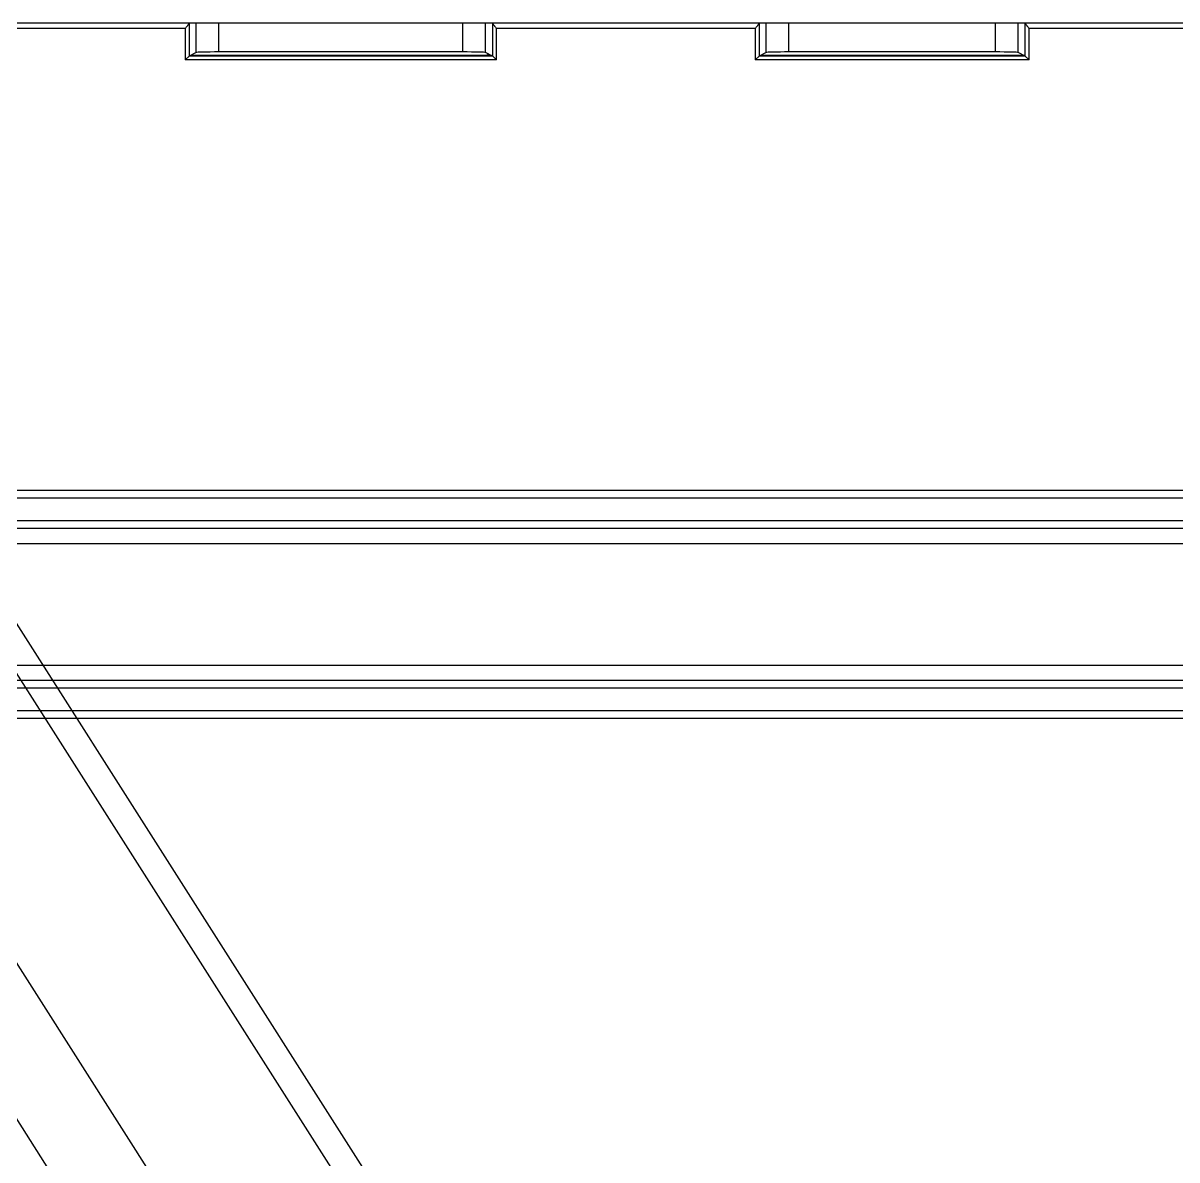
# Model space of a CAD drawing. Header units: millimetres. Extents: x 562 to 17351, y 2396 to 6995.
# Drawn here: x 14613.9 to 14765.8, y 5406.6 to 5556.2 of the extents above; entities that cross this region are included whole.
import ezdxf

# ---------------------------------------------------------------- set-up
doc = ezdxf.new("R2010")
doc.units = ezdxf.units.MM
doc.layers.add('02___PRT_ALL_AXES', color=7, linetype='Continuous')

# ---------------------------------------------------------------- blocks, each defined once
blk = doc.blocks.new('DTGCNV')
at = {"color": 7, "linetype": 'Continuous'}
for p, q in [((13316.62, 5010.2), (12716.62, 5010.2)), ((12813.1, 5009.5), (12740.97, 5009.5)), ((12813.1, 5009.5), (12813.1, 5005.36)), ((12813.59, 5010.16), (12813.59, 5005.86)), ((12814.52, 5006.33), (12814.52, 5010.2)), ((12817.52, 5006.4), (12817.52, 5010.2)), ((12849.62, 5006.4), (12849.62, 5010.2)), ((12852.62, 5006.33), (12852.62, 5010.2)), ((12853.55, 5005.86), (12853.55, 5010.16)), ((12854.04, 5005.36), (12854.04, 5009.5)), ((12888.1, 5009.5), (12854.04, 5009.5)), ((12888.1, 5009.5), (12888.1, 5005.36)), ((12888.6, 5010.16), (12888.6, 5005.86)), ((12889.53, 5006.33), (12889.53, 5010.2)), ((12892.53, 5006.4), (12892.53, 5010.2)), ((12919.71, 5006.4), (12919.71, 5010.2)), ((12922.71, 5006.33), (12922.71, 5010.2)), ((12923.63, 5005.86), (12923.63, 5010.16)), ((12924.13, 5005.36), (12924.13, 5009.5)), ((13062.48, 5009.5), (12924.13, 5009.5)), ((12813.59, 5005.86), (12813.1, 5005.36)), ((12814.52, 5006.33), (12813.6, 5005.86)), ((12853.54, 5005.86), (12813.6, 5005.86)), ((12853.37, 5005.95), (12813.77, 5005.95)), ((12849.62, 5006.4), (12817.52, 5006.4)), ((12853.54, 5005.86), (12852.62, 5006.33)), ((12854.04, 5005.36), (12853.55, 5005.86)), ((12888.6, 5005.86), (12888.1, 5005.36)), ((12889.53, 5006.33), (12888.6, 5005.86)), ((12923.63, 5005.86), (12888.6, 5005.86)), ((12923.46, 5005.95), (12888.78, 5005.95)), ((12919.71, 5006.4), (12892.53, 5006.4)), ((12923.63, 5005.86), (12922.71, 5006.33)), ((12924.13, 5005.36), (12923.63, 5005.86)), ((12854.04, 5005.36), (12813.1, 5005.36)), ((12924.13, 5005.36), (12888.1, 5005.36)), ((12719.01, 4978.83), (12910.96, 4677.53)), ((12759.91, 4979.78), (12838.25, 4856.8)), ((12883.39, 4779.44), (12757.68, 4976.76)), ((12735.19, 4973.91), (12923.33, 4678.59))]:
    blk.add_line(p, q, dxfattribs=at)
at = {"color": 4, "linetype": 'Continuous'}
blk.add_arc((12855.62, 4999.32), 7.25, 110.668, 113.8908, dxfattribs=at)
at = {"color": 7, "linetype": 'Continuous'}
for centre, major_axis, ratio, start_param, end_param in [((12813.61, 5009.5), (0, 0.7), 0.052408, 0, 0.329), ((12853.53, 5009.5), (0, 0.7), 0.052408, -0.329, 0), ((12888.61, 5009.5), (0, 0.7), 0.052408, 0, 0.329), ((12923.62, 5009.5), (0, 0.7), 0.052408, -0.329, 0), ((12813.6, 5005.36), (0, 0.5), 0.052408, 0.02618, 0.05236), ((12817.52, 5006.32), (3, 0), 0.026186, 1.570796, 3.089233), ((12849.62, 5006.32), (3, 0), 0.026186, 0.05236, 1.570796), ((12853.54, 5005.36), (0, 0.5), 0.052408, -0.05236, -0.02618), ((12888.6, 5005.36), (0, 0.5), 0.052408, 0.02618, 0.05236), ((12892.53, 5006.32), (3, 0), 0.026186, 1.570796, 3.089233), ((12919.71, 5006.32), (3, 0), 0.026186, 0.05236, 1.570796), ((12923.63, 5005.36), (0, 0.5), 0.052408, -0.05236, -0.02618)]:
    blk.add_ellipse(centre, major_axis=major_axis, ratio=ratio, start_param=start_param, end_param=end_param, dxfattribs=at)
for points, knots in [([(12813.1, 5009.5), (12813.12, 5009.53), (12813.18, 5009.59), (12813.26, 5009.69), (12813.34, 5009.78), (12813.41, 5009.87), (12813.47, 5009.95), (12813.51, 5010), (12813.53, 5010.04), (12813.56, 5010.08), (12813.57, 5010.1), (12813.58, 5010.12), (12813.59, 5010.14), (12813.59, 5010.15), (12813.59, 5010.16), (12813.59, 5010.16)], [0, 0, 0, 0, 0.152678, 0.303619, 0.450743, 0.591561, 0.722626, 0.783052, 0.839064, 0.889738, 0.93406, 0.953523, 0.971039, 0.986537, 1, 1, 1, 1]), ([(12853.55, 5010.16), (12853.55, 5010.16), (12853.55, 5010.15), (12853.55, 5010.14), (12853.56, 5010.12), (12853.57, 5010.1), (12853.58, 5010.08), (12853.61, 5010.04), (12853.63, 5010), (12853.67, 5009.95), (12853.73, 5009.87), (12853.8, 5009.78), (12853.88, 5009.69), (12853.96, 5009.59), (12854.02, 5009.53), (12854.04, 5009.5)], [0, 0, 0, 0, 0.013463, 0.028958, 0.046471, 0.065932, 0.110248, 0.160922, 0.216933, 0.277361, 0.408429, 0.549248, 0.696374, 0.84732, 1, 1, 1, 1]), ([(12888.1, 5009.5), (12888.13, 5009.53), (12888.19, 5009.59), (12888.27, 5009.69), (12888.34, 5009.78), (12888.42, 5009.87), (12888.47, 5009.95), (12888.51, 5010), (12888.54, 5010.04), (12888.56, 5010.08), (12888.58, 5010.1), (12888.59, 5010.12), (12888.6, 5010.14), (12888.6, 5010.15), (12888.6, 5010.16), (12888.6, 5010.16)], [0, 0, 0, 0, 0.152678, 0.303619, 0.450743, 0.591561, 0.722626, 0.783052, 0.839064, 0.889738, 0.93406, 0.953523, 0.971039, 0.986537, 1, 1, 1, 1]), ([(12923.63, 5010.16), (12923.63, 5010.16), (12923.64, 5010.15), (12923.64, 5010.14), (12923.65, 5010.12), (12923.66, 5010.1), (12923.67, 5010.08), (12923.7, 5010.04), (12923.72, 5010), (12923.76, 5009.95), (12923.82, 5009.87), (12923.89, 5009.78), (12923.97, 5009.69), (12924.05, 5009.59), (12924.11, 5009.53), (12924.13, 5009.5)], [0, 0, 0, 0, 0.013463, 0.028958, 0.046471, 0.065932, 0.110248, 0.160922, 0.216933, 0.277361, 0.408429, 0.549248, 0.696374, 0.84732, 1, 1, 1, 1])]:
    blk.add_open_spline(points, degree=3, knots=knots, dxfattribs=at)
blk = doc.blocks.new('*U61')
blk.add_blockref('DTGCNV', (-13016.62, -4845.2))
blk = doc.blocks.new('*U62')
at = {"color": 0, "linetype": 'ByBlock', "lineweight": -2, "transparency": 16777216}
blk.add_blockref('*U61', (2400, 1350), dxfattribs=at)
blk = doc.blocks.new('rygdvx')
at = {"color": 114, "linetype": 'Continuous', "true_color": 0x139b48}
for p, q in [((14231.06, 11238.58), (13677.06, 11238.58)), ((14231.06, 11233.58), (13677.06, 11233.58)), ((14231.06, 11231.58), (13677.06, 11231.58)), ((14231.06, 11215.58), (13677.06, 11215.58)), ((14231.06, 11213.58), (13677.06, 11213.58)), ((14231.06, 11208.58), (13677.06, 11208.58))]:
    blk.add_line(p, q, dxfattribs=at)
at = {"layer": '02___PRT_ALL_AXES', "color": 114, "linetype": 'Continuous', "true_color": 0x139b48}
for p, q in [((14227.09, 11237.58), (13681.03, 11237.58)), ((14227.09, 11234.58), (13681.03, 11234.58)), ((14227.09, 11212.58), (13681.03, 11212.58)), ((14227.09, 11209.58), (13681.03, 11209.58))]:
    blk.add_line(p, q, dxfattribs=at)
blk = doc.blocks.new('*U139')
blk.add_blockref('rygdvx', (-13946.56, -11136.35))
blk = doc.blocks.new('*U141')
at = {"color": 0, "linetype": 'ByBlock', "lineweight": -2, "transparency": 16777216}
blk.add_blockref('*U139', (2400, 0), dxfattribs=at)

msp = doc.modelspace()

# ---------------------------------------------------------------- block references
for name, p in [('*U141', (12431.316, 5392.479)), ('*U62', (12438.816, 4041.217))]:
    msp.add_blockref(name, p)

doc.saveas('drawing.dxf')
